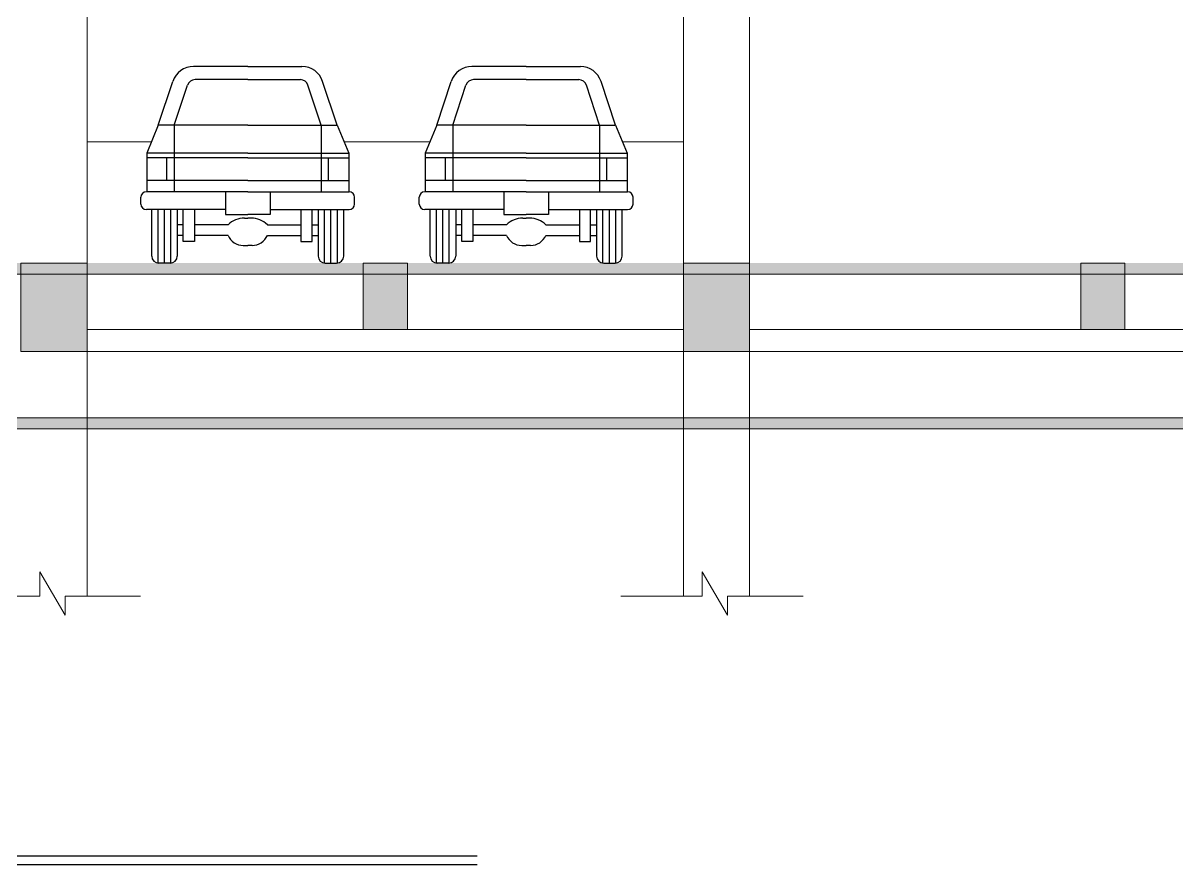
# Model space of a CAD drawing. Header units: millimetres. Extents: x -213 to 151, y -74 to 135.
# Drawn here: x 75.29 to 85.74, y -73.8 to -66.17 of the extents above; entities that cross this region are included whole.
import ezdxf

# ---------------------------------------------------------------- set-up
doc = ezdxf.new("R2010")
doc.units = ezdxf.units.MM
doc.header["$LTSCALE"] = 15
doc.styles.add('ATTR', font='romans.shx', dxfattribs={"width": 0.8, "height": 0.7})

# ---------------------------------------------------------------- blocks, each defined once
blk = doc.blocks.new('Bronco BV')
at = {"linetype": 'Continuous'}
for p, q in [((0, 67.07), (-18.5, 67.07)), ((0, 67.07), (18.5, 67.07)), ((-30.49, 47.08), (-25.52, 62)), ((-25.06, 47.08), (-20.52, 60.71)), ((0, 62.58), (-17.94, 62.58)), ((0, 62.58), (17.94, 62.58)), ((25.06, 47.08), (20.52, 60.71)), ((30.49, 47.08), (25.52, 62)), ((-30.49, 47.08), (-34.45, 37.5)), ((0, 47.08), (-30.49, 47.08)), ((-25.06, 47.08), (-25.06, 24.36)), ((0, 47.08), (30.49, 47.08)), ((25.06, 47.08), (25.06, 24.36)), ((30.49, 47.08), (34.45, 37.5)), ((0, 37.5), (-34.45, 37.5)), ((-34.45, 37.5), (-34.45, 24.36)), ((0, 35.88), (-34.45, 35.88)), ((-27.53, 28.15), (-27.53, 35.88)), ((0, 37.5), (34.45, 37.5)), ((0, 35.88), (34.45, 35.88)), ((27.53, 28.15), (27.53, 35.88)), ((34.45, 37.5), (34.45, 24.36)), ((0, 28.15), (-34.45, 28.15)), ((0, 28.15), (34.45, 28.15)), ((0, 24.36), (-34.57, 24.36)), ((-7.6, 24.36), (-7.6, 16.54)), ((0, 24.36), (34.57, 24.36)), ((7.6, 24.36), (7.6, 16.54)), ((-36.45, 20.16), (-36.45, 22.47)), ((36.45, 20.16), (36.45, 22.47)), ((-7.6, 18.28), (-34.57, 18.28)), ((-32.74, 2.44), (-32.74, 18.28)), ((-30.56, 0.01), (-30.56, 18.28)), ((-28.38, 0), (-28.38, 18.28)), ((-26.2, 0.01), (-26.2, 18.28)), ((-24.02, 18.28), (-24.02, 2.44)), ((-21.97, 7.44), (-21.97, 18.28)), ((-18.14, 18.28), (-18.14, 7.44)), ((-7.6, 16.54), (0, 16.54)), ((7.6, 16.54), (0, 16.54)), ((7.6, 18.28), (34.57, 18.28)), ((18.14, 18.28), (18.14, 7.44)), ((21.97, 7.44), (21.97, 18.28)), ((24.02, 18.28), (24.02, 2.44)), ((26.2, 0.01), (26.2, 18.28)), ((28.38, 0), (28.38, 18.28)), ((30.56, 0.01), (30.56, 18.28)), ((32.74, 2.44), (32.74, 18.28)), ((-21.97, 13.1), (-24.02, 13.1)), ((-6.7, 13.1), (-18.14, 13.1)), ((-1.15, 15.33), (0, 15.33)), ((1.15, 15.33), (0, 15.33)), ((6.7, 13.1), (18.14, 13.1)), ((21.97, 13.1), (24.02, 13.1)), ((-21.97, 9.45), (-24.02, 9.45)), ((-6.7, 9.45), (-18.14, 9.45)), ((6.7, 9.45), (18.14, 9.45)), ((21.97, 9.45), (24.02, 9.45)), ((-18.14, 7.44), (-21.97, 7.44)), ((-1.5, 6.02), (0, 6.02)), ((1.5, 6.02), (0, 6.02)), ((18.14, 7.44), (21.97, 7.44)), ((-26.46, 0), (-30.3, 0)), ((26.46, 0), (30.3, 0))]:
    blk.add_line(p, q, dxfattribs=at)
for centre, radius, start, end in [((-18.5, 59.66), 7.4, 90, 161.6018), ((18.5, 59.66), 7.4, 18.3982, 90), ((-17.94, 59.85), 2.73, 90, 161.6018), ((17.94, 59.85), 2.73, 18.3982, 90), ((-34.57, 22.47), 1.88, 90, 180), ((34.57, 22.47), 1.88, 0, 90), ((-34.57, 20.16), 1.88, 180, 270), ((34.57, 20.16), 1.88, 270, 0), ((-1.15, 7.32), 8.01, 90, 133.8551), ((1.15, 7.32), 8.01, 46.1449, 90), ((-1.5, 11.68), 5.66, 203.2003, 270), ((1.5, 11.68), 5.66, 270, 336.7997), ((-30.3, 2.44), 2.44, 180, 270), ((-26.46, 2.44), 2.44, 270, 0), ((26.46, 2.44), 2.44, 180, 270), ((30.3, 2.44), 2.44, 270, 0)]:
    blk.add_arc(centre, radius, start, end, dxfattribs=at)
at = {"style": 'ATTR', "width": 0.8, "flags": 9}
blk.add_attdef('ESTCODE', (0, 0), '', height=0.0146, dxfattribs=at)
blk = doc.blocks.new('bihind car')
at = {"lineweight": 5, "xscale": 26.56285874016432, "yscale": 26.56285874016432, "zscale": 26.56285874016432}
blk.add_blockref('Bronco BV', (710396, -58255), dxfattribs=at)
blk = doc.blocks.new('01')
at = {"color": 1, "lineweight": -3}
for p, q in [((769811, -50321), (760388, -50321)), ((769811, -50401), (760379, -50401))]:
    blk.add_line(p, q, dxfattribs=at)

msp = doc.modelspace()

# ---------------------------------------------------------------- hatches: boundary and pattern name
at = {"linetype": 'Continuous', "lineweight": 13}
h = msp.add_hatch(color=256, dxfattribs=at)
h.dxf.hatch_style = 1
h.paths.add_polyline_path([(100.866, -68.347), (69.266, -68.347), (69.266, -68.447), (100.866, -68.447)])
h = msp.add_hatch(color=256, dxfattribs=at)
h.dxf.hatch_style = 1
h.paths.add_polyline_path([(75.266, -69.147), (75.866, -69.147), (75.866, -68.347), (75.266, -68.347)])
h = msp.add_hatch(color=256, dxfattribs=at)
h.dxf.hatch_style = 1
h.paths.add_polyline_path([(78.366, -68.947), (78.766, -68.947), (78.766, -68.347), (78.366, -68.347)])
h = msp.add_hatch(color=256, dxfattribs=at)
h.dxf.hatch_style = 1
h.paths.add_polyline_path([(81.266, -69.147), (81.866, -69.147), (81.866, -68.347), (81.266, -68.347)])
h = msp.add_hatch(color=256, dxfattribs=at)
h.dxf.hatch_style = 1
h.paths.add_polyline_path([(84.866, -68.947), (85.266, -68.947), (85.266, -68.347), (84.866, -68.347)])
h = msp.add_hatch(color=256, dxfattribs=at)
h.dxf.hatch_style = 1
h.paths.add_polyline_path([(109.04, -69.747), (60.431, -69.747), (60.431, -69.847), (109.04, -69.847)])

# ---------------------------------------------------------------- linework, layer by layer
for p, q in [((75.866, -71.362), (75.866, -64.137)), ((81.266, -71.362), (81.266, -64.76)), ((76.448, -67.247), (75.866, -67.247)), ((78.97, -67.247), (78.192, -67.247)), ((81.266, -67.247), (80.714, -67.247))]:
    msp.add_line(p, q, dxfattribs=at)
for points in [[(81.866, -64.52), (81.866, -71.362)], [(69.266, -68.347), (69.266, -68.451), (64.637, -69.747), (64.266, -69.747), (69.266, -68.347), (69.266, -68.447), (100.866, -68.447), (100.866, -68.347)], [(75.866, -68.947), (81.266, -68.947)], [(81.866, -68.947), (88.266, -68.947)], [(75.866, -69.147), (81.266, -69.147)], [(81.866, -69.147), (88.266, -69.147)], [(88.266, -69.747), (81.866, -69.747)], [(74.699, -71.362), (75.436, -71.362), (75.436, -71.142), (75.665, -71.534), (75.665, -71.362), (76.35, -71.362)], [(80.699, -71.362), (81.436, -71.362), (81.436, -71.142), (81.665, -71.534), (81.665, -71.362), (82.35, -71.362)]]:
    msp.add_lwpolyline(points, dxfattribs=at)
for points in [[(75.266, -69.147), (75.866, -69.147), (75.866, -68.347), (75.266, -68.347)], [(78.366, -68.947), (78.766, -68.947), (78.766, -68.347), (78.366, -68.347)], [(81.266, -69.147), (81.866, -69.147), (81.866, -68.347), (81.266, -68.347)], [(84.866, -68.947), (85.266, -68.947), (85.266, -68.347), (84.866, -68.347)], [(109.04, -69.747), (60.431, -69.747), (60.431, -69.847), (109.04, -69.847)]]:
    msp.add_lwpolyline(points, close=True, dxfattribs=at)

# ---------------------------------------------------------------- block references
at = {"linetype": 'Continuous', "lineweight": 13, "xscale": 0.001, "yscale": 0.001, "zscale": 0.001}
for p in [(-633.076, -10.092), (-630.554, -10.092)]:
    msp.add_blockref('bihind car', p, dxfattribs=at)
at = {"color": 1, "linetype": 'Continuous', "lineweight": 13, "xscale": 0.001, "yscale": 0.001, "zscale": 0.001}
msp.add_blockref('01', (-690.413, -23.397), dxfattribs=at)

doc.saveas('drawing.dxf')
